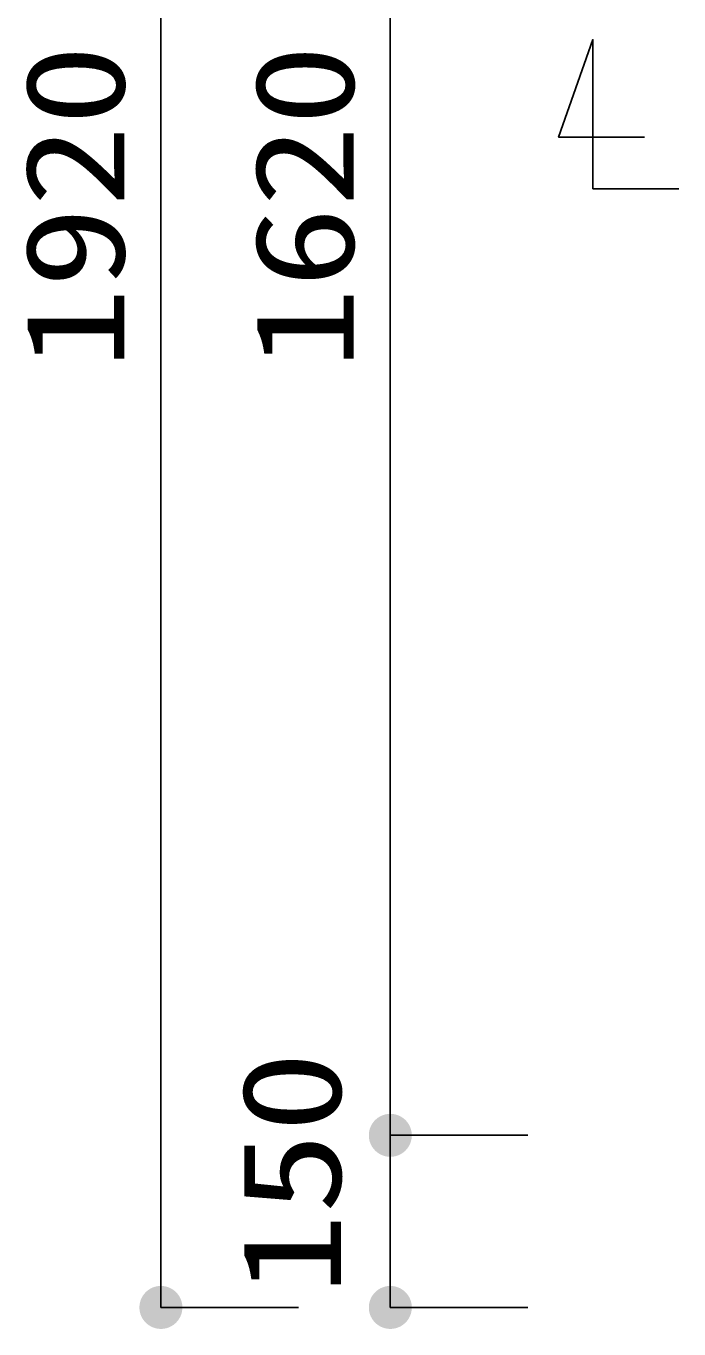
# Model space of a CAD drawing. Units: millimetres, scale not verified. Extents: x -8093 to 8093, y -5792 to 5792.
# Drawn here: x -6944 to -6374, y 2969 to 4105 of the extents above; entities that cross this region are included whole.
import ezdxf
from ezdxf.enums import TextEntityAlignment as Align

# ---------------------------------------------------------------- set-up
doc = ezdxf.new("R2010")
doc.units = ezdxf.units.MM
doc.header["$LTSCALE"] = 30
doc.layers.add('0-1_00クル-フ-0躯体', color=3, linetype='Continuous', lineweight=25)
doc.layers.add('0-3_00クル-フ-6寸法', color=132, linetype='Continuous', lineweight=25)
doc.styles.add('ＭＳ ゴシック', font='')
doc.styles.get('ＭＳ ゴシック').set_extended_font_data('MS Gothic')

msp = doc.modelspace()

# ---------------------------------------------------------------- linework, layer by layer
at = {"layer": '0-1_00クル-フ-0躯体'}
msp.add_lwpolyline([(-6374.38, 3962.79), (-6449.38, 3962.79), (-6449.38, 4092.79), (-6479.38, 4007.79), (-6404.38, 4007.79)], dxfattribs=at)
at = {"layer": '0-3_00クル-フ-6寸法', "color": 4}
for p, q in [((-6826, 4907.79), (-6826, 2987.79)), ((-6626, 4757.79), (-6626, 3137.79)), ((-6506, 3137.79), (-6626, 3137.79)), ((-6506, 3137.79), (-6626, 3137.79)), ((-6626, 3137.79), (-6626, 2987.79)), ((-6706, 2987.79), (-6826, 2987.79)), ((-6506, 2987.79), (-6626, 2987.79))]:
    msp.add_line(p, q, dxfattribs=at)
at = {"layer": '0-3_00クル-フ-6寸法'}
for points in [[(-6626, 3137.79), (-6643.83, 3143.59), (-6642.96, 3145.78)], [(-6626, 3137.79), (-6643.83, 3143.59), (-6642.96, 3145.78)], [(-6626, 3137.79), (-6642.96, 3145.78), (-6641.83, 3147.84)], [(-6626, 3137.79), (-6642.96, 3145.78), (-6641.83, 3147.84)], [(-6626, 3137.79), (-6641.83, 3147.84), (-6640.44, 3149.75)], [(-6626, 3137.79), (-6641.83, 3147.84), (-6640.44, 3149.75)], [(-6626, 3137.79), (-6640.44, 3149.75), (-6638.83, 3151.46)], [(-6626, 3137.79), (-6640.44, 3149.75), (-6638.83, 3151.46)], [(-6626, 3137.79), (-6638.83, 3151.46), (-6637.02, 3152.96)], [(-6626, 3137.79), (-6638.83, 3151.46), (-6637.02, 3152.96)], [(-6626, 3137.79), (-6637.02, 3152.96), (-6635.03, 3154.23)], [(-6626, 3137.79), (-6637.02, 3152.96), (-6635.03, 3154.23)], [(-6626, 3137.79), (-6635.03, 3154.23), (-6632.9, 3155.23)], [(-6626, 3137.79), (-6635.03, 3154.23), (-6632.9, 3155.23)], [(-6626, 3137.79), (-6632.9, 3155.23), (-6630.66, 3155.96)], [(-6626, 3137.79), (-6632.9, 3155.23), (-6630.66, 3155.96)], [(-6626, 3137.79), (-6630.66, 3155.96), (-6628.35, 3156.4)], [(-6626, 3137.79), (-6630.66, 3155.96), (-6628.35, 3156.4)], [(-6626, 3137.79), (-6628.35, 3156.4), (-6626, 3156.54)], [(-6626, 3137.79), (-6628.35, 3156.4), (-6626, 3156.54)], [(-6626, 3137.79), (-6626, 3156.54), (-6623.65, 3156.4)], [(-6626, 3137.79), (-6626, 3156.54), (-6623.65, 3156.4)], [(-6626, 3137.79), (-6623.65, 3156.4), (-6621.33, 3155.96)], [(-6626, 3137.79), (-6623.65, 3156.4), (-6621.33, 3155.96)], [(-6626, 3137.79), (-6621.33, 3155.96), (-6619.09, 3155.23)], [(-6626, 3137.79), (-6621.33, 3155.96), (-6619.09, 3155.23)], [(-6626, 3137.79), (-6619.09, 3155.23), (-6616.96, 3154.23)], [(-6626, 3137.79), (-6619.09, 3155.23), (-6616.96, 3154.23)], [(-6626, 3137.79), (-6616.96, 3154.23), (-6614.98, 3152.96)], [(-6626, 3137.79), (-6616.96, 3154.23), (-6614.98, 3152.96)], [(-6626, 3137.79), (-6614.98, 3152.96), (-6613.16, 3151.46)], [(-6626, 3137.79), (-6614.98, 3152.96), (-6613.16, 3151.46)], [(-6626, 3137.79), (-6613.16, 3151.46), (-6611.55, 3149.75)], [(-6626, 3137.79), (-6613.16, 3151.46), (-6611.55, 3149.75)], [(-6626, 3137.79), (-6611.55, 3149.75), (-6610.17, 3147.84)], [(-6626, 3137.79), (-6611.55, 3149.75), (-6610.17, 3147.84)], [(-6626, 3137.79), (-6610.17, 3147.84), (-6609.03, 3145.78)], [(-6626, 3137.79), (-6610.17, 3147.84), (-6609.03, 3145.78)], [(-6626, 3137.79), (-6609.03, 3145.78), (-6608.16, 3143.59)], [(-6626, 3137.79), (-6609.03, 3145.78), (-6608.16, 3143.59)], [(-6626, 3137.79), (-6644.71, 3138.97), (-6644.41, 3141.31)], [(-6626, 3137.79), (-6644.71, 3138.97), (-6644.41, 3141.31)], [(-6626, 3137.79), (-6644.71, 3136.62), (-6644.71, 3138.97)], [(-6626, 3137.79), (-6644.71, 3136.62), (-6644.71, 3138.97)], [(-6626, 3137.79), (-6644.41, 3134.28), (-6644.71, 3136.62)], [(-6626, 3137.79), (-6644.41, 3134.28), (-6644.71, 3136.62)], [(-6626, 3137.79), (-6644.41, 3141.31), (-6643.83, 3143.59)], [(-6626, 3137.79), (-6644.41, 3141.31), (-6643.83, 3143.59)], [(-6626, 3137.79), (-6643.83, 3132), (-6644.41, 3134.28)], [(-6626, 3137.79), (-6643.83, 3132), (-6644.41, 3134.28)], [(-6626, 3137.79), (-6642.96, 3129.81), (-6643.83, 3132)], [(-6626, 3137.79), (-6642.96, 3129.81), (-6643.83, 3132)], [(-6626, 3137.79), (-6641.83, 3127.75), (-6642.96, 3129.81)], [(-6626, 3137.79), (-6641.83, 3127.75), (-6642.96, 3129.81)], [(-6626, 3137.79), (-6640.44, 3125.84), (-6641.83, 3127.75)], [(-6626, 3137.79), (-6640.44, 3125.84), (-6641.83, 3127.75)], [(-6626, 3137.79), (-6638.83, 3124.13), (-6640.44, 3125.84)], [(-6626, 3137.79), (-6638.83, 3124.13), (-6640.44, 3125.84)], [(-6626, 3137.79), (-6637.02, 3122.63), (-6638.83, 3124.13)], [(-6626, 3137.79), (-6637.02, 3122.63), (-6638.83, 3124.13)], [(-6626, 3137.79), (-6635.03, 3121.36), (-6637.02, 3122.63)], [(-6626, 3137.79), (-6635.03, 3121.36), (-6637.02, 3122.63)], [(-6626, 3137.79), (-6632.9, 3120.36), (-6635.03, 3121.36)], [(-6626, 3137.79), (-6632.9, 3120.36), (-6635.03, 3121.36)], [(-6626, 3137.79), (-6630.66, 3119.63), (-6632.9, 3120.36)], [(-6626, 3137.79), (-6630.66, 3119.63), (-6632.9, 3120.36)], [(-6626, 3137.79), (-6628.35, 3119.19), (-6630.66, 3119.63)], [(-6626, 3137.79), (-6628.35, 3119.19), (-6630.66, 3119.63)], [(-6626, 3137.79), (-6626, 3119.04), (-6628.35, 3119.19)], [(-6626, 3137.79), (-6626, 3119.04), (-6628.35, 3119.19)], [(-6626, 3137.79), (-6608.16, 3143.59), (-6607.58, 3141.31)], [(-6626, 3137.79), (-6608.16, 3143.59), (-6607.58, 3141.31)], [(-6626, 3137.79), (-6607.58, 3141.31), (-6607.28, 3138.97)], [(-6626, 3137.79), (-6607.58, 3141.31), (-6607.28, 3138.97)], [(-6626, 3137.79), (-6607.28, 3138.97), (-6607.28, 3136.62)], [(-6626, 3137.79), (-6607.28, 3138.97), (-6607.28, 3136.62)], [(-6626, 3137.79), (-6623.65, 3119.19), (-6626, 3119.04)], [(-6626, 3137.79), (-6621.33, 3119.63), (-6623.65, 3119.19)], [(-6626, 3137.79), (-6619.09, 3120.36), (-6621.33, 3119.63)], [(-6626, 3137.79), (-6616.96, 3121.36), (-6619.09, 3120.36)], [(-6626, 3137.79), (-6614.98, 3122.63), (-6616.96, 3121.36)], [(-6626, 3137.79), (-6613.16, 3124.13), (-6614.98, 3122.63)], [(-6626, 3137.79), (-6611.55, 3125.84), (-6613.16, 3124.13)], [(-6626, 3137.79), (-6610.17, 3127.75), (-6611.55, 3125.84)], [(-6626, 3137.79), (-6609.03, 3129.81), (-6610.17, 3127.75)], [(-6626, 3137.79), (-6608.16, 3132), (-6609.03, 3129.81)], [(-6626, 3137.79), (-6607.58, 3134.28), (-6608.16, 3132)], [(-6626, 3137.79), (-6607.28, 3136.62), (-6607.58, 3134.28)], [(-6626, 3137.79), (-6623.65, 3119.19), (-6626, 3119.04)], [(-6626, 3137.79), (-6621.33, 3119.63), (-6623.65, 3119.19)], [(-6626, 3137.79), (-6619.09, 3120.36), (-6621.33, 3119.63)], [(-6626, 3137.79), (-6616.96, 3121.36), (-6619.09, 3120.36)], [(-6626, 3137.79), (-6614.98, 3122.63), (-6616.96, 3121.36)], [(-6626, 3137.79), (-6613.16, 3124.13), (-6614.98, 3122.63)], [(-6626, 3137.79), (-6611.55, 3125.84), (-6613.16, 3124.13)], [(-6626, 3137.79), (-6610.17, 3127.75), (-6611.55, 3125.84)], [(-6626, 3137.79), (-6609.03, 3129.81), (-6610.17, 3127.75)], [(-6626, 3137.79), (-6608.16, 3132), (-6609.03, 3129.81)], [(-6626, 3137.79), (-6607.58, 3134.28), (-6608.16, 3132)], [(-6626, 3137.79), (-6607.28, 3136.62), (-6607.58, 3134.28)], [(-6826, 2987.79), (-6842.96, 2995.78), (-6841.83, 2997.84)], [(-6826, 2987.79), (-6841.83, 2997.84), (-6840.44, 2999.75)], [(-6826, 2987.79), (-6840.44, 2999.75), (-6838.83, 3001.46)], [(-6826, 2987.79), (-6838.83, 3001.46), (-6837.02, 3002.96)], [(-6826, 2987.79), (-6837.02, 3002.96), (-6835.03, 3004.23)], [(-6826, 2987.79), (-6835.03, 3004.23), (-6832.9, 3005.23)], [(-6826, 2987.79), (-6832.9, 3005.23), (-6830.66, 3005.96)], [(-6826, 2987.79), (-6830.66, 3005.96), (-6828.35, 3006.4)], [(-6826, 2987.79), (-6828.35, 3006.4), (-6826, 3006.54)], [(-6826, 2987.79), (-6826, 3006.54), (-6823.65, 3006.4)], [(-6826, 2987.79), (-6823.65, 3006.4), (-6821.33, 3005.96)], [(-6826, 2987.79), (-6821.33, 3005.96), (-6819.09, 3005.23)], [(-6826, 2987.79), (-6819.09, 3005.23), (-6816.96, 3004.23)], [(-6826, 2987.79), (-6816.96, 3004.23), (-6814.98, 3002.96)], [(-6826, 2987.79), (-6814.98, 3002.96), (-6813.16, 3001.46)], [(-6826, 2987.79), (-6813.16, 3001.46), (-6811.55, 2999.75)], [(-6826, 2987.79), (-6811.55, 2999.75), (-6810.17, 2997.84)], [(-6826, 2987.79), (-6810.17, 2997.84), (-6809.03, 2995.78)], [(-6626, 2987.79), (-6642.96, 2995.78), (-6641.83, 2997.84)], [(-6626, 2987.79), (-6641.83, 2997.84), (-6640.44, 2999.75)], [(-6626, 2987.79), (-6640.44, 2999.75), (-6638.83, 3001.46)], [(-6626, 2987.79), (-6638.83, 3001.46), (-6637.02, 3002.96)], [(-6626, 2987.79), (-6637.02, 3002.96), (-6635.03, 3004.23)], [(-6626, 2987.79), (-6635.03, 3004.23), (-6632.9, 3005.23)], [(-6626, 2987.79), (-6632.9, 3005.23), (-6630.66, 3005.96)], [(-6626, 2987.79), (-6630.66, 3005.96), (-6628.35, 3006.4)], [(-6626, 2987.79), (-6628.35, 3006.4), (-6626, 3006.54)], [(-6626, 2987.79), (-6626, 3006.54), (-6623.65, 3006.4)], [(-6626, 2987.79), (-6623.65, 3006.4), (-6621.33, 3005.96)], [(-6626, 2987.79), (-6621.33, 3005.96), (-6619.09, 3005.23)], [(-6626, 2987.79), (-6619.09, 3005.23), (-6616.96, 3004.23)], [(-6626, 2987.79), (-6616.96, 3004.23), (-6614.98, 3002.96)], [(-6626, 2987.79), (-6614.98, 3002.96), (-6613.16, 3001.46)], [(-6626, 2987.79), (-6613.16, 3001.46), (-6611.55, 2999.75)], [(-6626, 2987.79), (-6611.55, 2999.75), (-6610.17, 2997.84)], [(-6626, 2987.79), (-6610.17, 2997.84), (-6609.03, 2995.78)], [(-6826, 2987.79), (-6844.71, 2988.97), (-6844.41, 2991.31)], [(-6826, 2987.79), (-6844.71, 2986.62), (-6844.71, 2988.97)], [(-6826, 2987.79), (-6844.41, 2984.28), (-6844.71, 2986.62)], [(-6826, 2987.79), (-6844.41, 2991.31), (-6843.83, 2993.59)], [(-6826, 2987.79), (-6843.83, 2982), (-6844.41, 2984.28)], [(-6826, 2987.79), (-6843.83, 2993.59), (-6842.96, 2995.78)], [(-6826, 2987.79), (-6842.96, 2979.81), (-6843.83, 2982)], [(-6826, 2987.79), (-6841.83, 2977.75), (-6842.96, 2979.81)], [(-6826, 2987.79), (-6840.44, 2975.84), (-6841.83, 2977.75)], [(-6826, 2987.79), (-6838.83, 2974.13), (-6840.44, 2975.84)], [(-6826, 2987.79), (-6837.02, 2972.63), (-6838.83, 2974.13)], [(-6826, 2987.79), (-6835.03, 2971.36), (-6837.02, 2972.63)], [(-6826, 2987.79), (-6832.9, 2970.36), (-6835.03, 2971.36)], [(-6826, 2987.79), (-6830.66, 2969.63), (-6832.9, 2970.36)], [(-6826, 2987.79), (-6828.35, 2969.19), (-6830.66, 2969.63)], [(-6826, 2987.79), (-6826, 2969.04), (-6828.35, 2969.19)], [(-6826, 2987.79), (-6809.03, 2995.78), (-6808.16, 2993.59)], [(-6826, 2987.79), (-6808.16, 2993.59), (-6807.58, 2991.31)], [(-6826, 2987.79), (-6807.58, 2991.31), (-6807.28, 2988.97)], [(-6826, 2987.79), (-6807.28, 2988.97), (-6807.28, 2986.62)], [(-6826, 2987.79), (-6823.65, 2969.19), (-6826, 2969.04)], [(-6826, 2987.79), (-6821.33, 2969.63), (-6823.65, 2969.19)], [(-6826, 2987.79), (-6819.09, 2970.36), (-6821.33, 2969.63)], [(-6826, 2987.79), (-6816.96, 2971.36), (-6819.09, 2970.36)], [(-6826, 2987.79), (-6814.98, 2972.63), (-6816.96, 2971.36)], [(-6826, 2987.79), (-6813.16, 2974.13), (-6814.98, 2972.63)], [(-6826, 2987.79), (-6811.55, 2975.84), (-6813.16, 2974.13)], [(-6826, 2987.79), (-6810.17, 2977.75), (-6811.55, 2975.84)], [(-6826, 2987.79), (-6809.03, 2979.81), (-6810.17, 2977.75)], [(-6826, 2987.79), (-6808.16, 2982), (-6809.03, 2979.81)], [(-6826, 2987.79), (-6807.58, 2984.28), (-6808.16, 2982)], [(-6826, 2987.79), (-6807.28, 2986.62), (-6807.58, 2984.28)], [(-6626, 2987.79), (-6644.71, 2988.97), (-6644.41, 2991.31)], [(-6626, 2987.79), (-6644.71, 2986.62), (-6644.71, 2988.97)], [(-6626, 2987.79), (-6644.41, 2984.28), (-6644.71, 2986.62)], [(-6626, 2987.79), (-6644.41, 2991.31), (-6643.83, 2993.59)], [(-6626, 2987.79), (-6643.83, 2982), (-6644.41, 2984.28)], [(-6626, 2987.79), (-6643.83, 2993.59), (-6642.96, 2995.78)], [(-6626, 2987.79), (-6642.96, 2979.81), (-6643.83, 2982)], [(-6626, 2987.79), (-6641.83, 2977.75), (-6642.96, 2979.81)], [(-6626, 2987.79), (-6640.44, 2975.84), (-6641.83, 2977.75)], [(-6626, 2987.79), (-6638.83, 2974.13), (-6640.44, 2975.84)], [(-6626, 2987.79), (-6637.02, 2972.63), (-6638.83, 2974.13)], [(-6626, 2987.79), (-6635.03, 2971.36), (-6637.02, 2972.63)], [(-6626, 2987.79), (-6632.9, 2970.36), (-6635.03, 2971.36)], [(-6626, 2987.79), (-6630.66, 2969.63), (-6632.9, 2970.36)], [(-6626, 2987.79), (-6628.35, 2969.19), (-6630.66, 2969.63)], [(-6626, 2987.79), (-6626, 2969.04), (-6628.35, 2969.19)], [(-6626, 2987.79), (-6609.03, 2995.78), (-6608.16, 2993.59)], [(-6626, 2987.79), (-6608.16, 2993.59), (-6607.58, 2991.31)], [(-6626, 2987.79), (-6607.58, 2991.31), (-6607.28, 2988.97)], [(-6626, 2987.79), (-6607.28, 2988.97), (-6607.28, 2986.62)], [(-6626, 2987.79), (-6623.65, 2969.19), (-6626, 2969.04)], [(-6626, 2987.79), (-6621.33, 2969.63), (-6623.65, 2969.19)], [(-6626, 2987.79), (-6619.09, 2970.36), (-6621.33, 2969.63)], [(-6626, 2987.79), (-6616.96, 2971.36), (-6619.09, 2970.36)], [(-6626, 2987.79), (-6614.98, 2972.63), (-6616.96, 2971.36)], [(-6626, 2987.79), (-6613.16, 2974.13), (-6614.98, 2972.63)], [(-6626, 2987.79), (-6611.55, 2975.84), (-6613.16, 2974.13)], [(-6626, 2987.79), (-6610.17, 2977.75), (-6611.55, 2975.84)], [(-6626, 2987.79), (-6609.03, 2979.81), (-6610.17, 2977.75)], [(-6626, 2987.79), (-6608.16, 2982), (-6609.03, 2979.81)], [(-6626, 2987.79), (-6607.58, 2984.28), (-6608.16, 2982)], [(-6626, 2987.79), (-6607.28, 2986.62), (-6607.58, 2984.28)]]:
    msp.add_solid(points, dxfattribs=at)

# ---------------------------------------------------------------- texts
at = {"layer": '0-3_00クル-フ-6寸法', "color": 3, "style": 'ＭＳ ゴシック', "width": 1.2}
for s, p in [('1920', (-6831.84, 3805.51)), ('1620', (-6631.84, 3805.51)), ('150', (-6643.09, 2998.71))]:
    msp.add_text(s, height=86.66, rotation=90, dxfattribs=at).set_placement(p, align=Align.BOTTOM_LEFT)

doc.saveas('drawing.dxf')
